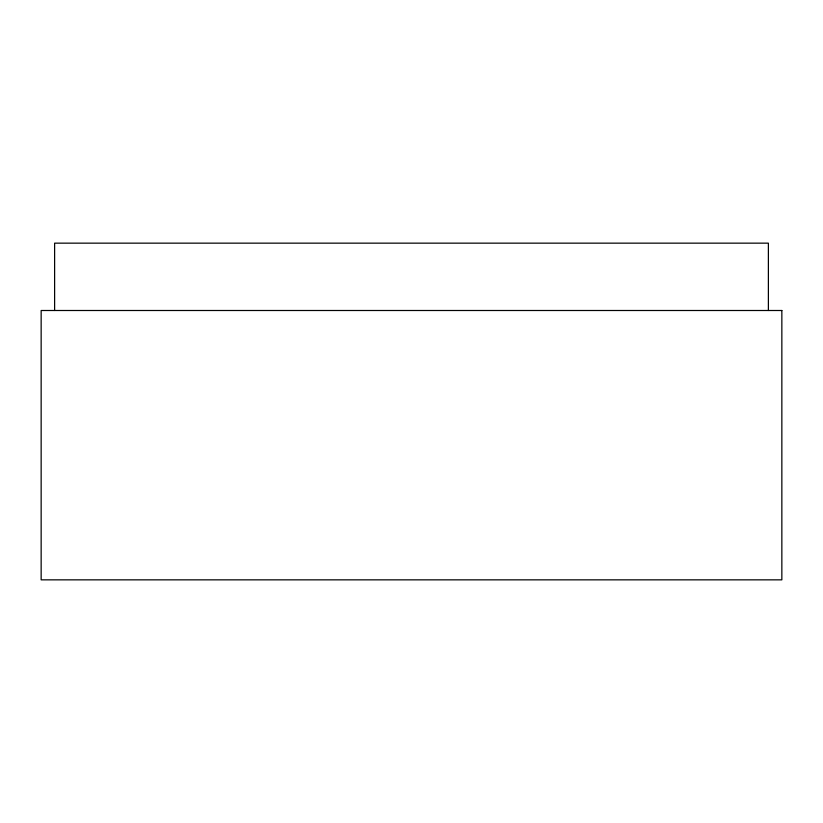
<?xml version="1.0" encoding="UTF-8"?>
<svg xmlns="http://www.w3.org/2000/svg" width="823" height="823" viewBox="0 0 823 823"><rect width="100%" height="100%" fill="white"/><g stroke="black" fill="none" stroke-linecap="round" stroke-linejoin="round"><path stroke-width="1.23" d="M768.384 310.497L768.384 243.155L54.616 243.155L54.616 310.497M781.85 310.497L41.15 310.497L41.15 579.845L781.85 579.845L781.85 310.497"/></g></svg>
